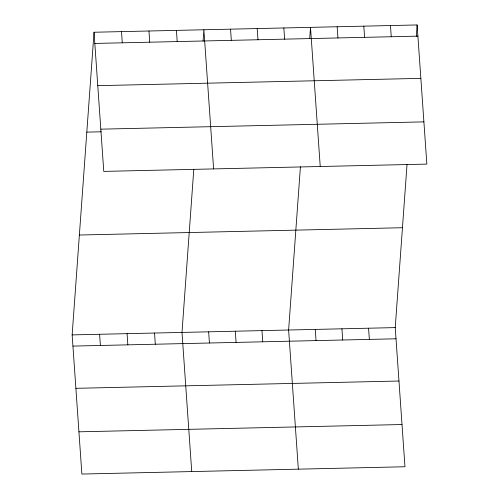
<?xml version="1.0" encoding="UTF-8"?>
<svg xmlns="http://www.w3.org/2000/svg" width="499" height="499" viewBox="0 0 499 499"><rect width="100%" height="100%" fill="white"/><g stroke="black" fill="none" stroke-linecap="round" stroke-linejoin="round"><path stroke-width="0.75" d="M407.041 164.346L395.233 327.606L404.963 466.758L81.88 474.05L72.149 334.898L94.037 32.242L417.12 24.95L426.851 164.102L103.767 171.394L94.037 32.242M193.805 169.161L181.998 332.415L191.728 471.567M203.068 41.111L203.885 29.765L213.616 168.918M300.423 166.753L288.615 330.014L298.346 469.16M309.686 38.704L310.503 27.358L320.233 166.51M416.303 36.302L417.12 24.95M94.822 43.432L417.906 36.14M97.773 85.66L420.857 78.368M100.817 129.166L423.901 121.875M86.814 132.123L101.309 131.792M79.372 235.023L402.456 227.725M72.149 334.898L395.233 327.606M72.929 346.088L396.013 338.796M75.885 388.316L398.963 381.024M78.923 431.822L402.007 424.53M390.468 25.549L391.247 36.739M363.815 26.154L364.594 37.344M368.574 328.205L369.36 339.395M337.156 26.753L337.942 37.943M341.921 328.81L342.707 340M315.268 329.409L316.048 340.599M283.85 27.956L284.63 39.147M257.197 28.562L257.977 39.752M261.956 330.612L262.742 341.803M230.544 29.16L231.324 40.35M235.303 331.211L236.089 342.401M208.651 331.816L209.43 343.006M176.428 30.383L177.207 41.573M148.964 31.007L149.744 42.197M154.534 333.039L155.314 344.229M121.5 31.624L122.286 42.814M127.07 333.656L127.856 344.846M99.613 334.28L100.393 345.47"/></g></svg>
